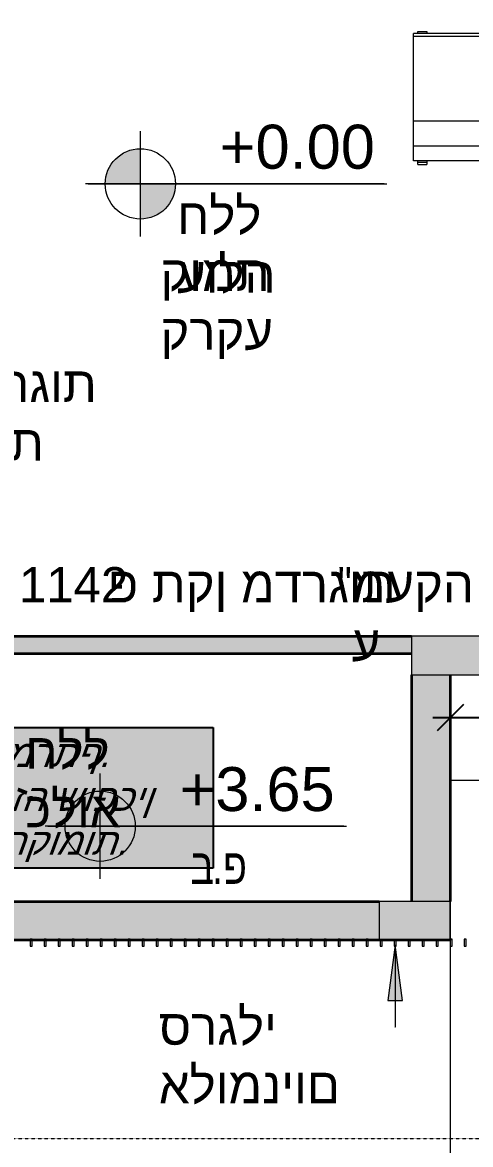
# Model space of a CAD drawing. Header units: centimetres. Extents: x 14435 to 32127, y -4289 to 2500.
# Drawn here: x 19324 to 19579, y -1575 to -937 of the extents above; entities that cross this region are included whole.
import ezdxf

# ---------------------------------------------------------------- set-up
doc = ezdxf.new("R2010")
doc.units = ezdxf.units.CM
doc.linetypes.add('Dash Tiny', pattern=[0.12, 0.06, -0.06])
for name, color, linetype, lineweight in [('A-ANNO-DIMS', 7, 'Continuous', 5), ('A-DETL', 7, 'Continuous', 5), ('A-FLOR', 7, 'Continuous', 13), ('A-GLAZ-CWMG', 7, 'Continuous', 5), ('A-WALL-PATT', 7, 'Continuous', 35), ('G-ANNO-DIMS', 7, 'Continuous', 5), ('G-ANNO-TEXT', 7, 'Continuous', 5), ('I-FURN', 7, 'Continuous', 5), ('I-WALL', 7, 'Continuous', 13)]:
    doc.layers.add(name, color=color, linetype=linetype, lineweight=lineweight)
doc.layers.add('BLACK', color=250, linetype='Continuous')
doc.styles.add('Arial_1', font='arial.ttf', dxfattribs={"height": 99.987594})
doc.styles.add('Arial_15', font='arial.ttf', dxfattribs={"width": 0.7, "height": 20})
doc.styles.add('Arial_3', font='arial.ttf', dxfattribs={"height": 15})
doc.styles.add('MUR', font='MIRYL', dxfattribs={"oblique": 20})
doc.dimstyles.new('2_mm_-_מעוגל_למידות_שלמות_1', dxfattribs={"dimscale": 30.48, "dimtxt": 20.405188, "dimasz": 0.492126, "dimexe": 0.492126, "dimexo": 0.0625, "dimgap": 0, "dimtad": 1, "dimdec": 0, "dimdsep": 46, "dimtxsty": 'Arial_15', "dimblk1": 'OBLIQUE', "dimblk2": 'OBLIQUE', "dimsah": 1, "dimcen": 0.09, "dimdle": 0.328084, "dimadec": 1, "dimazin": 2, "dimtfac": 1, "dimtdec": 4, "dimtix": 1, "dimtmove": 1, "dimatfit": 3, "dimfxl": 0.787402, "dimfxlon": 1, "dimtvp": 1, "dimtolj": 1, "dimtzin": 0, "dimarcsym": 2})

# ---------------------------------------------------------------- blocks, each defined once
blk = doc.blocks.new('כסא ברצלונה - Barcelona_Chair_4171-742030-קומה א - Dependent 1')
at = {"layer": 'I-FURN', "color": 253, "true_color": 0xaaaaaa}
for p, q in [((-28.36, 30.48), (-28.36, 35.56)), ((-28.33, 35.56), (-27.32, 35.56)), ((-28.33, 30.48), (-28.33, 35.56)), ((-27.3, 38.1), (-25.59, 38.1)), ((-27.3, 38.1), (-27.3, -38.1)), ((-25.59, 38.1), (22.65, 38.1)), ((-25.59, 38.1), (-25.59, -38.1)), ((22.65, 38.1), (36.91, 38.1)), ((22.65, 38.1), (22.65, -38.1)), ((36.91, 38.1), (45.09, 38.1)), ((36.91, 38.1), (36.91, -38.1)), ((45.09, 38.1), (45.09, -38.1)), ((45.15, 35.56), (45.98, 35.56)), ((45.98, 35.56), (47.25, 35.56)), ((45.98, 30.48), (45.98, 35.56)), ((47.25, 30.48), (47.25, 35.56)), ((-27.32, 30.48), (-28.33, 30.48)), ((45.98, 30.48), (45.15, 30.48)), ((47.25, 30.48), (45.98, 30.48)), ((-28.36, -35.56), (-28.36, -30.48)), ((-28.33, -30.48), (-27.32, -30.48)), ((-28.33, -35.56), (-28.33, -30.48)), ((45.15, -30.48), (45.98, -30.48)), ((45.98, -30.48), (47.25, -30.48)), ((45.98, -35.56), (45.98, -30.48)), ((47.25, -35.56), (47.25, -30.48)), ((-27.32, -35.56), (-28.33, -35.56)), ((-25.59, -38.1), (-27.3, -38.1)), ((22.65, -38.1), (-25.59, -38.1)), ((36.91, -38.1), (22.65, -38.1)), ((45.09, -38.1), (36.91, -38.1)), ((45.98, -35.56), (45.15, -35.56)), ((47.25, -35.56), (45.98, -35.56))]:
    blk.add_line(p, q, dxfattribs=at)
blk = doc.blocks.new('Rectangular Mullion - פרופיל מרובע 4_1-V190-קומה א - Dependent 1')
at = {"layer": 'A-GLAZ-CWMG', "true_color": 0x008000}
h = blk.add_hatch(dxfattribs=at)
h.set_pattern_fill('FP_13', color=96, style=0, pattern_type=2)
h.set_pattern_definition([(315, (-479.12, -2940.255), (25.1447, 25.1447), []), (315, (-479.12, -2978.355), (25.1447, 25.1447), [])])
h.paths.add_polyline_path([(0.5, 2), (0.5, -2), (-0.5, -2), (-0.5, 2)], flags=0)
at = {"layer": 'A-GLAZ-CWMG', "lineweight": 13}
for p, q in [((-0.5, 2), (0.5, 2)), ((-0.5, -2), (-0.5, 2)), ((0.5, 2), (0.5, -2)), ((0.5, -2), (-0.5, -2))]:
    blk.add_line(p, q, dxfattribs=at)
blk = doc.blocks.new('Rectangular Mullion - פרופיל מרובע 4_1-V191-קומה א - Dependent 1')
at = {"layer": 'A-GLAZ-CWMG', "lineweight": 13}
for p, q in [((-0.5, 2), (0.5, 2)), ((-0.5, -2), (-0.5, 2)), ((0.5, 2), (0.5, -2)), ((0.5, -2), (-0.5, -2))]:
    blk.add_line(p, q, dxfattribs=at)
blk = doc.blocks.new('Rectangular Mullion - פרופיל מרובע 4_1-V192-קומה א - Dependent 1')
at = {"layer": 'A-GLAZ-CWMG', "lineweight": 13}
for p, q in [((-0.5, 2), (0.5, 2)), ((-0.5, -2), (-0.5, 2)), ((0.5, 2), (0.5, -2)), ((0.5, -2), (-0.5, -2))]:
    blk.add_line(p, q, dxfattribs=at)
blk = doc.blocks.new('Rectangular Mullion - פרופיל מרובע 4_1-V193-קומה א - Dependent 1')
at = {"layer": 'A-GLAZ-CWMG', "lineweight": 13}
for p, q in [((-0.5, 2), (0.5, 2)), ((-0.5, -2), (-0.5, 2)), ((0.5, 2), (0.5, -2)), ((0.5, -2), (-0.5, -2))]:
    blk.add_line(p, q, dxfattribs=at)
blk = doc.blocks.new('Rectangular Mullion - פרופיל מרובע 4_1-V194-קומה א - Dependent 1')
at = {"layer": 'A-GLAZ-CWMG', "lineweight": 13}
for p, q in [((-0.5, 2), (0.5, 2)), ((-0.5, -2), (-0.5, 2)), ((0.5, 2), (0.5, -2)), ((0.5, -2), (-0.5, -2))]:
    blk.add_line(p, q, dxfattribs=at)
blk = doc.blocks.new('Rectangular Mullion - פרופיל מרובע 4_1-V195-קומה א - Dependent 1')
at = {"layer": 'A-GLAZ-CWMG', "lineweight": 13}
for p, q in [((-0.5, 2), (0.5, 2)), ((-0.5, -2), (-0.5, 2)), ((0.5, 2), (0.5, -2)), ((0.5, -2), (-0.5, -2))]:
    blk.add_line(p, q, dxfattribs=at)
blk = doc.blocks.new('Rectangular Mullion - פרופיל מרובע 4_1-V196-קומה א - Dependent 1')
at = {"layer": 'A-GLAZ-CWMG', "lineweight": 13}
for p, q in [((-0.5, 2), (0.5, 2)), ((-0.5, -2), (-0.5, 2)), ((0.5, 2), (0.5, -2)), ((0.5, -2), (-0.5, -2))]:
    blk.add_line(p, q, dxfattribs=at)
blk = doc.blocks.new('Rectangular Mullion - פרופיל מרובע 4_1-V197-קומה א - Dependent 1')
at = {"layer": 'A-GLAZ-CWMG', "lineweight": 13}
for p, q in [((-0.5, 2), (0.5, 2)), ((-0.5, -2), (-0.5, 2)), ((0.5, 2), (0.5, -2)), ((0.5, -2), (-0.5, -2))]:
    blk.add_line(p, q, dxfattribs=at)
blk = doc.blocks.new('Rectangular Mullion - פרופיל מרובע 4_1-V198-קומה א - Dependent 1')
at = {"layer": 'A-GLAZ-CWMG', "true_color": 0x008000}
h = blk.add_hatch(dxfattribs=at)
h.set_pattern_fill('FP_14', color=96, style=0, pattern_type=2)
h.set_pattern_definition([(315, (-542.9, -2940.255), (25.1447, 25.1447), []), (315, (-542.9, -2978.355), (25.1447, 25.1447), [])])
h.paths.add_polyline_path([(0.5, 2), (0.5, -2), (-0.5, -2), (-0.5, 2)], flags=0)
at = {"layer": 'A-GLAZ-CWMG', "lineweight": 13}
for p, q in [((-0.5, 2), (0.5, 2)), ((-0.5, -2), (-0.5, 2)), ((0.5, 2), (0.5, -2)), ((0.5, -2), (-0.5, -2))]:
    blk.add_line(p, q, dxfattribs=at)
blk = doc.blocks.new('Rectangular Mullion - פרופיל מרובע 4_1-V199-קומה א - Dependent 1')
at = {"layer": 'A-GLAZ-CWMG', "lineweight": 13}
for p, q in [((-0.5, 2), (0.5, 2)), ((-0.5, -2), (-0.5, 2)), ((0.5, 2), (0.5, -2)), ((0.5, -2), (-0.5, -2))]:
    blk.add_line(p, q, dxfattribs=at)
blk = doc.blocks.new('Rectangular Mullion - פרופיל מרובע 4_1-V200-קומה א - Dependent 1')
at = {"layer": 'A-GLAZ-CWMG', "lineweight": 13}
for p, q in [((-0.5, 2), (0.5, 2)), ((-0.5, -2), (-0.5, 2)), ((0.5, 2), (0.5, -2)), ((0.5, -2), (-0.5, -2))]:
    blk.add_line(p, q, dxfattribs=at)
blk = doc.blocks.new('Rectangular Mullion - פרופיל מרובע 4_1-V201-קומה א - Dependent 1')
at = {"layer": 'A-GLAZ-CWMG', "lineweight": 13}
for p, q in [((-0.5, 2), (0.5, 2)), ((-0.5, -2), (-0.5, 2)), ((0.5, 2), (0.5, -2)), ((0.5, -2), (-0.5, -2))]:
    blk.add_line(p, q, dxfattribs=at)
blk = doc.blocks.new('Rectangular Mullion - פרופיל מרובע 4_1-V202-קומה א - Dependent 1')
at = {"layer": 'A-GLAZ-CWMG', "lineweight": 13}
for p, q in [((-0.5, 2), (0.5, 2)), ((-0.5, -2), (-0.5, 2)), ((0.5, 2), (0.5, -2)), ((0.5, -2), (-0.5, -2))]:
    blk.add_line(p, q, dxfattribs=at)
blk = doc.blocks.new('Rectangular Mullion - פרופיל מרובע 4_1-V203-קומה א - Dependent 1')
at = {"layer": 'A-GLAZ-CWMG', "lineweight": 13}
for p, q in [((-0.5, 2), (0.5, 2)), ((-0.5, -2), (-0.5, 2)), ((0.5, 2), (0.5, -2)), ((0.5, -2), (-0.5, -2))]:
    blk.add_line(p, q, dxfattribs=at)
blk = doc.blocks.new('Rectangular Mullion - פרופיל מרובע 4_1-V204-קומה א - Dependent 1')
at = {"layer": 'A-GLAZ-CWMG', "true_color": 0x008000}
h = blk.add_hatch(dxfattribs=at)
h.set_pattern_fill('FP_15', color=96, style=0, pattern_type=2)
h.set_pattern_definition([(315, (-590.734, -2940.255), (25.1447, 25.1447), []), (315, (-590.734, -2978.355), (25.1447, 25.1447), [])])
h.paths.add_polyline_path([(0.5, 2), (0.5, -2), (-0.5, -2), (-0.5, 2)], flags=0)
at = {"layer": 'A-GLAZ-CWMG', "lineweight": 13}
for p, q in [((-0.5, 2), (0.5, 2)), ((-0.5, -2), (-0.5, 2)), ((0.5, 2), (0.5, -2)), ((0.5, -2), (-0.5, -2))]:
    blk.add_line(p, q, dxfattribs=at)
blk = doc.blocks.new('Rectangular Mullion - פרופיל מרובע 4_1-V205-קומה א - Dependent 1')
at = {"layer": 'A-GLAZ-CWMG', "lineweight": 13}
for p, q in [((-0.5, 2), (0.5, 2)), ((-0.5, -2), (-0.5, 2)), ((0.5, 2), (0.5, -2)), ((0.5, -2), (-0.5, -2))]:
    blk.add_line(p, q, dxfattribs=at)
blk = doc.blocks.new('Rectangular Mullion - פרופיל מרובע 4_1-V206-קומה א - Dependent 1')
at = {"layer": 'A-GLAZ-CWMG', "lineweight": 13}
for p, q in [((-0.5, 2), (0.5, 2)), ((-0.5, -2), (-0.5, 2)), ((0.5, 2), (0.5, -2)), ((0.5, -2), (-0.5, -2))]:
    blk.add_line(p, q, dxfattribs=at)
blk = doc.blocks.new('Rectangular Mullion - פרופיל מרובע 4_1-V207-קומה א - Dependent 1')
at = {"layer": 'A-GLAZ-CWMG', "lineweight": 13}
for p, q in [((-0.5, 2), (0.5, 2)), ((-0.5, -2), (-0.5, 2)), ((0.5, 2), (0.5, -2)), ((0.5, -2), (-0.5, -2))]:
    blk.add_line(p, q, dxfattribs=at)
blk = doc.blocks.new('Rectangular Mullion - פרופיל מרובע 4_1-V208-קומה א - Dependent 1')
at = {"layer": 'A-GLAZ-CWMG', "lineweight": 13}
for p, q in [((-0.5, 2), (0.5, 2)), ((-0.5, -2), (-0.5, 2)), ((0.5, 2), (0.5, -2)), ((0.5, -2), (-0.5, -2))]:
    blk.add_line(p, q, dxfattribs=at)
blk = doc.blocks.new('Rectangular Mullion - פרופיל מרובע 4_1-V209-קומה א - Dependent 1')
at = {"layer": 'A-GLAZ-CWMG', "true_color": 0x008000}
h = blk.add_hatch(dxfattribs=at)
h.set_pattern_fill('FP_16', color=96, style=0, pattern_type=2)
h.set_pattern_definition([(315, (-630.596, -2940.255), (25.1447, 25.1447), []), (315, (-630.596, -2978.355), (25.1447, 25.1447), [])])
h.paths.add_polyline_path([(0.5, 2), (0.5, -2), (-0.5, -2), (-0.5, 2)], flags=0)
at = {"layer": 'A-GLAZ-CWMG', "lineweight": 13}
for p, q in [((-0.5, 2), (0.5, 2)), ((-0.5, -2), (-0.5, 2)), ((0.5, 2), (0.5, -2)), ((0.5, -2), (-0.5, -2))]:
    blk.add_line(p, q, dxfattribs=at)
blk = doc.blocks.new('Rectangular Mullion - פרופיל מרובע 4_1-V210-קומה א - Dependent 1')
at = {"layer": 'A-GLAZ-CWMG', "lineweight": 13}
for p, q in [((-0.5, 2), (0.5, 2)), ((-0.5, -2), (-0.5, 2)), ((0.5, 2), (0.5, -2)), ((0.5, -2), (-0.5, -2))]:
    blk.add_line(p, q, dxfattribs=at)
blk = doc.blocks.new('Rectangular Mullion - פרופיל מרובע 4_1-V211-קומה א - Dependent 1')
at = {"layer": 'A-GLAZ-CWMG', "lineweight": 13}
for p, q in [((-0.5, 2), (0.5, 2)), ((-0.5, -2), (-0.5, 2)), ((0.5, 2), (0.5, -2)), ((0.5, -2), (-0.5, -2))]:
    blk.add_line(p, q, dxfattribs=at)
blk = doc.blocks.new('Rectangular Mullion - פרופיל מרובע 4_1-V212-קומה א - Dependent 1')
at = {"layer": 'A-GLAZ-CWMG', "lineweight": 13}
for p, q in [((-0.5, 2), (0.5, 2)), ((-0.5, -2), (-0.5, 2)), ((0.5, 2), (0.5, -2)), ((0.5, -2), (-0.5, -2))]:
    blk.add_line(p, q, dxfattribs=at)
blk = doc.blocks.new('Rectangular Mullion - פרופיל מרובע 4_1-V213-קומה א - Dependent 1')
at = {"layer": 'A-GLAZ-CWMG', "lineweight": 13}
for p, q in [((-0.5, 2), (0.5, 2)), ((-0.5, -2), (-0.5, 2)), ((0.5, 2), (0.5, -2)), ((0.5, -2), (-0.5, -2))]:
    blk.add_line(p, q, dxfattribs=at)
blk = doc.blocks.new('Rectangular Mullion - פרופיל מרובע 4_1-V214-קומה א - Dependent 1')
at = {"layer": 'A-GLAZ-CWMG', "lineweight": 13}
for p, q in [((-0.5, 2), (0.5, 2)), ((-0.5, -2), (-0.5, 2)), ((0.5, 2), (0.5, -2)), ((0.5, -2), (-0.5, -2))]:
    blk.add_line(p, q, dxfattribs=at)
blk = doc.blocks.new('Rectangular Mullion - פרופיל מרובע 4_1-V215-קומה א - Dependent 1')
at = {"layer": 'A-GLAZ-CWMG', "true_color": 0x008000}
h = blk.add_hatch(dxfattribs=at)
h.set_pattern_fill('FP_17', color=96, style=0, pattern_type=2)
h.set_pattern_definition([(315, (-678.43, -2940.255), (25.1447, 25.1447), []), (315, (-678.43, -2978.355), (25.1447, 25.1447), [])])
h.paths.add_polyline_path([(0.5, 2), (0.5, -2), (-0.5, -2), (-0.5, 2)], flags=0)
at = {"layer": 'A-GLAZ-CWMG', "lineweight": 13}
for p, q in [((-0.5, 2), (0.5, 2)), ((-0.5, -2), (-0.5, 2)), ((0.5, 2), (0.5, -2))]:
    blk.add_line(p, q, dxfattribs=at)
blk = doc.blocks.new('Rectangular Mullion - פרופיל מרובע 4_1-V216-קומה א - Dependent 1')
at = {"layer": 'A-GLAZ-CWMG', "lineweight": 13}
for p, q in [((-0.5, 2), (0.5, 2)), ((-0.5, -2), (-0.5, 2)), ((0.5, 2), (0.5, -2))]:
    blk.add_line(p, q, dxfattribs=at)
blk = doc.blocks.new('Rectangular Mullion - פרופיל מרובע 4_1-V217-קומה א - Dependent 1')
at = {"layer": 'A-GLAZ-CWMG', "true_color": 0x008000}
h = blk.add_hatch(dxfattribs=at)
h.set_pattern_fill('FP_18', color=96, style=0, pattern_type=2)
h.set_pattern_definition([(315, (-694.375, -2940.255), (25.1447, 25.1447), []), (315, (-694.375, -2978.355), (25.1447, 25.1447), [])])
h.paths.add_polyline_path([(0.5, 2), (0.5, -2), (-0.5, -2), (-0.5, 2)], flags=0)
at = {"layer": 'A-GLAZ-CWMG', "lineweight": 13}
for p, q in [((-0.5, 2), (0.5, 2)), ((-0.5, -2), (-0.5, 2)), ((0.5, 2), (0.5, -2))]:
    blk.add_line(p, q, dxfattribs=at)
blk = doc.blocks.new('Rectangular Mullion - פרופיל מרובע 4_1-V218-קומה א - Dependent 1')
at = {"layer": 'A-GLAZ-CWMG', "lineweight": 13}
for p, q in [((-0.5, 2), (0.5, 2)), ((-0.5, -2), (-0.5, 2)), ((0.5, 2), (0.5, -2))]:
    blk.add_line(p, q, dxfattribs=at)
blk = doc.blocks.new('Rectangular Mullion - פרופיל מרובע 4_1-V219-קומה א - Dependent 1')
at = {"layer": 'A-GLAZ-CWMG', "lineweight": 13}
for p, q in [((-0.5, 2), (0.5, 2)), ((-0.5, -2), (-0.5, 2)), ((0.5, 2), (0.5, -2))]:
    blk.add_line(p, q, dxfattribs=at)
blk = doc.blocks.new('Rectangular Mullion - פרופיל מרובע 4_1-1052313-קומה א - Dependent 1')
at = {"layer": 'A-GLAZ-CWMG', "lineweight": 13}
for p, q in [((-0.5, 2), (0.5, 2)), ((-0.5, -2), (-0.5, 2)), ((0.5, 2), (0.5, -2)), ((0.5, -2), (-0.5, -2))]:
    blk.add_line(p, q, dxfattribs=at)
blk = doc.blocks.new('Rectangular Mullion - פרופיל מרובע 4_1-1052314-קומה א - Dependent 1')
at = {"layer": 'A-GLAZ-CWMG', "lineweight": 13}
for p, q in [((-0.5, 2), (0.5, 2)), ((-0.5, -2), (-0.5, 2)), ((0.5, 2), (0.5, -2)), ((0.5, -2), (-0.5, -2))]:
    blk.add_line(p, q, dxfattribs=at)
blk = doc.blocks.new('Spot Elevations - ISH PLAN-38599-קומה א - Dependent 1')
at = {"layer": 'G-ANNO-DIMS'}
h = blk.add_hatch(color=256, dxfattribs=at)
edge = h.paths.add_edge_path(flags=0)
edge.add_line((0, 0), (-0.2, 0))
edge.add_arc((0, 0), 0.2, 90, 180, ccw=False)
edge.add_line((0, 0.2), (0, 0))
h = blk.add_hatch(color=256, dxfattribs=at)
edge = h.paths.add_edge_path(flags=0)
edge.add_line((0, 0), (0.2, 0))
edge.add_arc((0, 0), 0.2, 270, 360, ccw=False)
edge.add_line((0, -0.2), (0, 0))
for p, q in [((0, -0.3), (0, 0.3)), ((1.3876, 0), (-0.3124, 0)), ((-0.297, 0), (1.403, 0))]:
    blk.add_line(p, q, dxfattribs=at)
blk.add_circle((0, 0), 0.2, dxfattribs=at)
blk = doc.blocks.new('_Oblique')
at = {"color": 0, "linetype": 'ByBlock', "lineweight": -2}
blk.add_line((-0.5, -0.5), (0.5, 0.5), dxfattribs=at)
blk = doc.blocks.new('*D652')
at = {"layer": 'A-ANNO-DIMS', "color": 0, "lineweight": -2, "transparency": 16777216}
for p, q in [((52626.51, -12417.22), (52657.83, -12366.33)), ((52657.83, -12366.33), (52690.46, -12366.33)), ((52289.94, -12395.13), (52289.94, -12432.22)), ((52963.09, -12395.13), (52963.09, -12432.22)), ((52279.94, -12417.22), (52973.09, -12417.22))]:
    blk.add_line(p, q, dxfattribs=at)
at = {"layer": 'Defpoints', "color": 0, "transparency": 16777216}
for p in [(52289.94, -12393.22), (52963.09, -12393.22), (52963.09, -12417.22)]:
    blk.add_point(p, dxfattribs=at)
at = {"layer": 'A-ANNO-DIMS', "color": 0, "lineweight": -2, "transparency": 16777216, "xscale": 15, "yscale": 15, "zscale": 15, "rotation": 180}
blk.add_blockref('_Oblique', (52289.94, -12417.22), dxfattribs=at)
at = {"layer": 'A-ANNO-DIMS', "color": 0, "lineweight": -2, "transparency": 16777216, "xscale": 15, "yscale": 15, "zscale": 15}
blk.add_blockref('_Oblique', (52963.09, -12417.22), dxfattribs=at)
at = {"layer": 'A-ANNO-DIMS', "color": 0, "transparency": 16777216, "insert": (52657.83, -12339.67), "char_height": 20, "width": 38.4245, "attachment_point": 1, "line_spacing_factor": 0.941778, "style": 'Arial_15'}
blk.add_mtext('\\A1;673', dxfattribs=at)
blk = doc.blocks.new('alef')
at = {"layer": 'A-WALL-PATT', "lineweight": 13, "true_color": 0x636466}
h = blk.add_hatch(color=251, dxfattribs=at)
h.paths.add_polyline_path([(52274.77, -12543.17), (52289.97, -12543.17), (52289.97, -12521.89), (52249.47, -12521.89), (52249.47, -12543.17)], flags=0)
h.paths.add_polyline_path([(51301.43, -12470.92), (51323.43, -12470.92), (51323.43, -12430.92), (51301.43, -12430.92)], flags=0)
h.paths.add_polyline_path([(51079.38, -12470.92), (51101.38, -12470.92), (51101.38, -12430.92), (51079.38, -12430.92)], flags=0)
h.paths.add_polyline_path([(52590.6, -12392.89), (52620.43, -12392.89), (52620.43, -12352.89), (52590.6, -12352.89)], flags=0)
h.paths.add_polyline_path([(52274.77, -12392.89), (52307.94, -12392.89), (52307.94, -12370.89), (52267.94, -12370.89), (52267.94, -12392.89)], flags=0)
h.paths.add_polyline_path([(51323.43, -12355.92), (51323.43, -12315.92), (51301.39, -12315.92), (51301.39, -12355.92)], flags=0)
h.paths.add_polyline_path([(51101.38, -12039.8), (51101.38, -11999.8), (51079.38, -11999.8), (51079.38, -12039.8)], flags=0)
h.paths.add_polyline_path([(52620.6, -11619.29), (52620.6, -11566.89), (52590.6, -11566.89), (52590.6, -11619.29)], flags=0)
h.paths.add_polyline_path([(51079.38, -11607.09), (51101.38, -11607.09), (51101.38, -11567.09), (51079.38, -11567.09)], flags=0)
h.paths.add_polyline_path([(51897.82, -11596.89), (51985.65, -11596.89), (51985.65, -11566.89), (51897.82, -11566.89)], flags=0)
at = {"layer": 'A-WALL-PATT', "lineweight": 13, "true_color": 0xc7c8ca}
for points in [[(52267.94, -12380.89), (52267.94, -12370.89), (52013.85, -12370.89), (52013.85, -12380.89), (52067.02, -12380.89)], [(52267.94, -12521.89), (52289.94, -12521.89), (52289.94, -12392.89), (52267.94, -12392.89), (52267.94, -12424.57)], [(52035.85, -12543.89), (52289.94, -12543.89), (52289.94, -12543.17), (52249.47, -12543.17), (52249.47, -12521.89), (52035.85, -12521.89), (52035.85, -12537.62)]]:
    blk.add_hatch(color=9, dxfattribs=at).paths.add_polyline_path(points, flags=0)
at = {"layer": 'G-ANNO-TEXT'}
blk.add_hatch(color=256, dxfattribs=at).paths.add_polyline_path([(52258.48, -12546.37), (52254.3, -12578.12), (52262.66, -12578.12)], flags=0)
at = {"layer": 'A-DETL', "color": 7}
for p, q in [((52307.94, -12370.89), (52267.94, -12370.89)), ((52267.94, -12370.89), (52267.94, -12392.89)), ((52267.94, -12392.89), (52307.94, -12392.89)), ((52289.97, -12521.89), (52249.47, -12521.89)), ((52249.47, -12521.89), (52249.47, -12543.17)), ((52289.97, -12543.17), (52289.97, -12521.89)), ((52249.47, -12543.17), (52289.97, -12543.17))]:
    blk.add_line(p, q, dxfattribs=at)
at = {"layer": 'A-DETL', "color": 1, "lineweight": 13, "true_color": 0xff0000}
for p, q in [((52289.94, -12452.89), (52289.94, -12953.32)), ((52889.94, -12452.89), (52289.94, -12452.89))]:
    blk.add_line(p, q, dxfattribs=at)
at = {"layer": 'A-DETL', "color": 7, "linetype": 'Dash Tiny'}
blk.add_line((52590.6, -12656.89), (52035.85, -12656.89), dxfattribs=at)
at = {"layer": 'A-FLOR'}
for p, q in [((52889.94, -12452.89), (52289.94, -12452.89)), ((52289.94, -12543.89), (52289.94, -12953.32))]:
    blk.add_line(p, q, dxfattribs=at)
at = {"layer": 'G-ANNO-DIMS'}
blk.add_line((52091.36, -12478.99), (52090.59, -12478.99), dxfattribs=at)
at = {"layer": 'G-ANNO-TEXT'}
for p, q in [((52258.48, -12546.37), (52254.3, -12578.12)), ((52262.66, -12578.12), (52258.48, -12546.37)), ((52258.48, -12546.37), (52258.48, -12593.28)), ((52254.3, -12578.12), (52262.66, -12578.12)), ((52258.48, -12593.28), (52258.46, -12593.28))]:
    blk.add_line(p, q, dxfattribs=at)
at = {"layer": 'I-WALL', "lineweight": 35}
for p, q in [((52013.85, -12370.89), (52267.94, -12370.89)), ((52267.94, -12380.89), (52023.85, -12380.89)), ((52267.94, -12392.89), (52267.94, -12521.89)), ((52289.94, -12392.89), (52289.94, -12521.89)), ((52035.85, -12521.89), (52249.47, -12521.89)), ((52289.94, -12543.89), (52035.85, -12543.89)), ((52289.94, -12543.89), (52289.94, -12543.16))]:
    blk.add_line(p, q, dxfattribs=at)
at = {"layer": 'A-GLAZ-CWMG', "extrusion": (0, 0, -1), "rotation": 180}
for name, p in [('Rectangular Mullion - פרופיל מרובע 4_1-V190-קומה א - Dependent 1', (-52051.29, -12545.17)), ('Rectangular Mullion - פרופיל מרובע 4_1-V191-קומה א - Dependent 1', (-52059.27, -12545.17)), ('Rectangular Mullion - פרופיל מרובע 4_1-V192-קומה א - Dependent 1', (-52067.24, -12545.17)), ('Rectangular Mullion - פרופיל מרובע 4_1-V193-קומה א - Dependent 1', (-52075.21, -12545.17)), ('Rectangular Mullion - פרופיל מרובע 4_1-V194-קומה א - Dependent 1', (-52083.18, -12545.17)), ('Rectangular Mullion - פרופיל מרובע 4_1-V195-קומה א - Dependent 1', (-52091.16, -12545.17)), ('Rectangular Mullion - פרופיל מרובע 4_1-V196-קומה א - Dependent 1', (-52099.13, -12545.17)), ('Rectangular Mullion - פרופיל מרובע 4_1-V197-קומה א - Dependent 1', (-52107.1, -12545.17)), ('Rectangular Mullion - פרופיל מרובע 4_1-V198-קומה א - Dependent 1', (-52115.07, -12545.17)), ('Rectangular Mullion - פרופיל מרובע 4_1-V199-קומה א - Dependent 1', (-52123.05, -12545.17)), ('Rectangular Mullion - פרופיל מרובע 4_1-V200-קומה א - Dependent 1', (-52131.02, -12545.17)), ('Rectangular Mullion - פרופיל מרובע 4_1-V201-קומה א - Dependent 1', (-52138.99, -12545.17)), ('Rectangular Mullion - פרופיל מרובע 4_1-V202-קומה א - Dependent 1', (-52146.96, -12545.17)), ('Rectangular Mullion - פרופיל מרובע 4_1-V203-קומה א - Dependent 1', (-52154.94, -12545.17)), ('Rectangular Mullion - פרופיל מרובע 4_1-V204-קומה א - Dependent 1', (-52162.91, -12545.17)), ('Rectangular Mullion - פרופיל מרובע 4_1-V205-קומה א - Dependent 1', (-52170.88, -12545.17)), ('Rectangular Mullion - פרופיל מרובע 4_1-V206-קומה א - Dependent 1', (-52178.85, -12545.17)), ('Rectangular Mullion - פרופיל מרובע 4_1-V207-קומה א - Dependent 1', (-52186.82, -12545.17)), ('Rectangular Mullion - פרופיל מרובע 4_1-V208-קומה א - Dependent 1', (-52194.8, -12545.17)), ('Rectangular Mullion - פרופיל מרובע 4_1-V209-קומה א - Dependent 1', (-52202.77, -12545.17)), ('Rectangular Mullion - פרופיל מרובע 4_1-V210-קומה א - Dependent 1', (-52210.74, -12545.17)), ('Rectangular Mullion - פרופיל מרובע 4_1-V211-קומה א - Dependent 1', (-52218.71, -12545.17)), ('Rectangular Mullion - פרופיל מרובע 4_1-V212-קומה א - Dependent 1', (-52226.69, -12545.17)), ('Rectangular Mullion - פרופיל מרובע 4_1-V213-קומה א - Dependent 1', (-52234.66, -12545.17)), ('Rectangular Mullion - פרופיל מרובע 4_1-V214-קומה א - Dependent 1', (-52242.63, -12545.17)), ('Rectangular Mullion - פרופיל מרובע 4_1-V215-קומה א - Dependent 1', (-52250.6, -12545.17)), ('Rectangular Mullion - פרופיל מרובע 4_1-V216-קומה א - Dependent 1', (-52258.58, -12545.17)), ('Rectangular Mullion - פרופיל מרובע 4_1-V217-קומה א - Dependent 1', (-52266.55, -12545.17)), ('Rectangular Mullion - פרופיל מרובע 4_1-V218-קומה א - Dependent 1', (-52274.52, -12545.17)), ('Rectangular Mullion - פרופיל מרובע 4_1-V219-קומה א - Dependent 1', (-52282.49, -12545.17)), ('Rectangular Mullion - פרופיל מרובע 4_1-1052313-קומה א - Dependent 1', (-52290.47, -12545.17)), ('Rectangular Mullion - פרופיל מרובע 4_1-1052314-קומה א - Dependent 1', (-52298.44, -12545.17))]:
    blk.add_blockref(name, p, dxfattribs=at)
at = {"layer": 'G-ANNO-DIMS', "xscale": 99.99999999999991, "yscale": 99.99999999999991, "zscale": 99.99999999999991}
for p in [(52113.48, -12113.6), (52090.59, -12478.99)]:
    blk.add_blockref('Spot Elevations - ISH PLAN-38599-קומה א - Dependent 1', p, dxfattribs=at)
at = {"layer": 'I-FURN', "color": 253, "true_color": 0xaaaaaa, "rotation": 269.9999999999997}
blk.add_blockref('כסא ברצלונה - Barcelona_Chair_4171-742030-קומה א - Dependent 1', (52307.06, -12055.32), dxfattribs=at)
at = {"layer": 'G-ANNO-DIMS', "char_height": 25, "width": 83.5586, "attachment_point": 1, "line_spacing_factor": 0.941778, "style": 'Arial_1'}
for s, insert in [('+0.00', (52158.66, -12079.96)), ('+3.65', (52135.78, -12445.36))]:
    blk.add_mtext(s, dxfattribs=dict(at, insert=insert))
at = {"layer": 'G-ANNO-TEXT', "char_height": 20, "attachment_point": 1, "style": 'Arial_3'}
for s, insert, width in [('חלל עולה', (52134.41, -12122.08), 100.692), ('\\fArial|b0|i0|c177|p34|;\\W.8; ', (52217.48, -12122.08), 7.6962), ('קומת קרקע', (52124.88, -12154.49), 123.7806), ('\\fArial|b0|i0|c177|p34|;\\W.8; ', (52227.01, -12154.49), 4.4895), ('מדרגות קלות', (52000.7, -12217.68), 140.4556), ('\\fArial|b0|i0|c177|p34|;\\W.8; ', (52116.58, -12217.68), 4.4895), ('1142', (52044.4, -12331.59), 61.5696), ('\\fArial|b0|i0|c177|p34|;\\W.8;"', (52225.9, -12331.59), 9.6202), ('מעקה קל ע', (52233.84, -12331.59), 121.8565), ('פ תקן מדרגות ', (52095.2, -12331.59), 158.4135), ('חלל כלוא', (52047.97, -12426.28), 97.4852), ('\\fArial|b0|i0|c177|p34|;\\W.8; ', (52128.4, -12426.28), 4.4894), ('\\fArial|b0|i0|c177|p34|;\\W.8;ב', (52142.06, -12491.82), 14.751), ('\\fArial|b0|i0|c177|p34|;\\W.8;פ', (52160.58, -12491.82), 15.3924), ('\\fArial|b0|i0|c177|p34|;\\W.8;.', (52154.23, -12491.82), 7.6962), ('סרגלי אלומניום', (52124.05, -12583.28), 158.4135), ('\\fArial|b0|i0|c177|p34|;\\W.8; ', (52254.76, -12583.28), 4.4895)]:
    blk.add_mtext(s, dxfattribs=dict(at, insert=insert, width=width))
at = {"layer": 'A-ANNO-DIMS'}
dim = blk.add_linear_dim(base=(52963.09, -12417.22), p1=(52289.94, -12393.22), p2=(52963.09, -12393.22), dimstyle='2_mm_-_מעוגל_למידות_שלמות_1', override={"dimpost": '<>', "dimfxl": 673.155149}, dxfattribs=at)
dim.commit()
dim.dimension.update_dxf_attribs({"geometry": '*D652', "text_midpoint": (52657.83, -12366.33), "dimtype": 128})

msp = doc.modelspace()

# ---------------------------------------------------------------- block references
msp.add_blockref('alef', (-32722.21, 11084.93))

# ---------------------------------------------------------------- texts
at = {"layer": 'BLACK', "color": 1, "insert": (19146.21, -1345.32), "char_height": 15, "attachment_point": 1, "line_spacing_factor": 0.99999, "style": 'MUR', "bg_fill": 17, "box_fill_scale": 1.5, "bg_fill_color": 255, "bg_fill_transparency": 0}
msp.add_mtext_dynamic_manual_height_columns('\\A1;\\pxqc;{\\fArial|b0|i0|c177|p34;צ.א מקומת המרתף.\\Pאין לחבר לצינור זה שופכין ודלוחין משאר הקומות.}', width=279.0294, gutter_width=252.09, heights=[0], dxfattribs=at)

doc.saveas('drawing.dxf')
